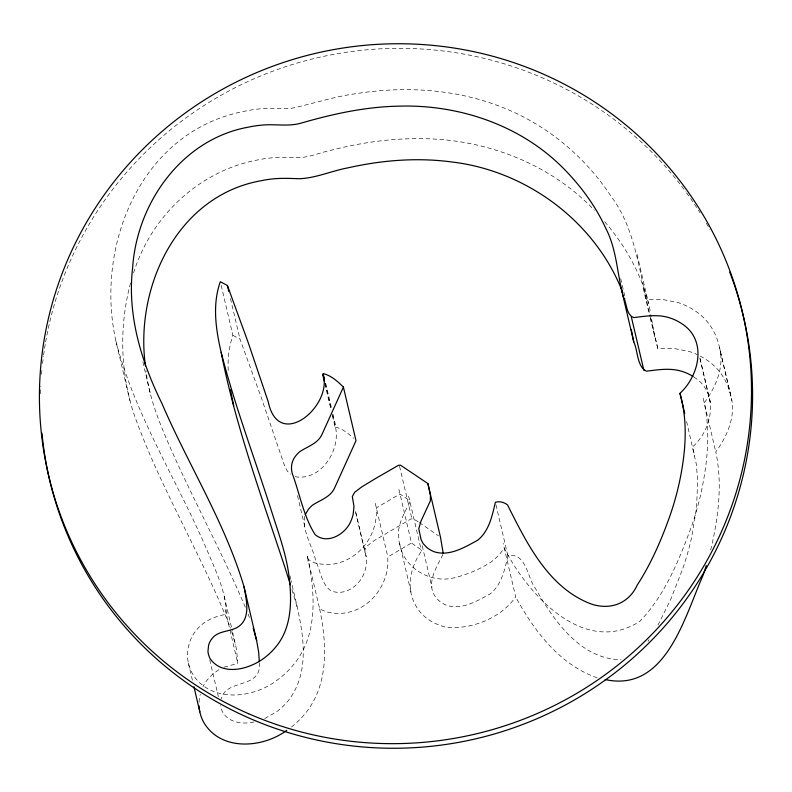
<?xml version="1.0" encoding="UTF-8"?>
<svg xmlns="http://www.w3.org/2000/svg" width="792" height="792" viewBox="0 0 792 792"><rect width="100%" height="100%" fill="white"/><g stroke="black" fill="none" stroke-linecap="round" stroke-linejoin="round"><path stroke-width="0.59" stroke-dasharray="3.96 2.97" d="M224.027 667.22L237.788 663.31L236.6 649.826L232.6 632.056M259.33 662.805C261.548 686.169 234.967 680.249 224.275 692.604A17.503 17.177 -13.2 0 0 221.156 699.039M295.149 476.695C320.621 481.368 340.471 450.638 335.61 427.64L332.531 414.533M304.663 516.384C302.287 531.877 312.543 546.292 315.79 561.003C320.364 570.666 321.423 583.704 330.571 590.545C343.787 596.673 358.875 586.397 363.775 573.943A36.779 36.076 -13.2 0 0 365.746 567.913L366.557 561.954L366.151 556.529L355.539 511.256M130.551 282.972C119.374 324.938 120.127 370.23 133.155 411.701C159.182 486.625 201.772 554.43 230.551 628.214M442.946 554.43C435.372 569.547 423.423 587.466 439.728 601.385A30.106 29.532 -13.2 0 0 446.807 605.375C461.934 610.266 477.259 600.88 490.149 593.921C501.583 584.922 504.841 569.309 507.929 555.905C526.145 551.559 527.551 578.586 535.362 588.288C553.648 620.225 580.16 659.182 621.027 659.736M221.166 285.318L232.898 335.353C228.819 347.163 227.373 359.835 228.383 372.28M133.61 272.854C151.005 216.582 198.752 171.181 257.014 160.073A124.334 121.968 -13.2 0 1 272.29 157.796C281.427 156.965 290.605 157.341 299.752 157.628C310.622 156.994 320.8 152.371 331.373 150.173C361.162 142.58 391.862 138.155 422.641 138.669C486.189 139.313 550.282 163.786 594.366 210.286M398.921 489.387L411.493 543.005L421.195 549.717L421.473 551.044C410.325 567.418 405.494 587.921 415.879 605.85C422.225 617.394 434.481 624.878 447.203 627.373C472.527 629.303 500.92 618.047 515.691 596.881L503.118 543.272M657.934 625.205L670.477 599.96L682.724 568.814A298.346 292.664 -13.2 0 0 691.555 537.827L696.584 507.662L697.693 479.902L696.178 463.508L686.07 419.186M647.935 641.411L649.113 639.708M710.632 549.985A319.235 313.157 -13.2 0 0 712.483 542.223C718.859 512.691 722.195 481.704 715.77 451.885C727.244 436.234 736.303 415.79 730.897 396.158L719.403 347.143C716.146 331.759 707.068 317.968 693.475 309.83A65.716 64.459 -13.2 0 0 678.704 302.772L662.617 299.455L646.351 299.604C638.095 263.756 633.551 225.869 610.503 195.495C582.962 153.846 542.045 121.216 494.901 104.544C450.302 88.496 401.623 86.259 355.083 93.802C333.194 96.772 312.226 104.019 290.694 108.474C280.734 108.712 270.735 107.732 260.796 108.781A124.334 121.968 -13.2 0 0 245.52 111.058C141.224 130.373 94.575 245.411 115.909 341.065L129.928 400.663M335.61 427.64L335.996 427.254C342.748 428.868 348.619 433.709 353.628 438.372M218.869 669.745L212.593 674.249L207.227 679.922A38.966 38.224 -13.2 0 0 203.029 686.674M307.326 556.36L319.631 608.82C336.333 617.968 357.915 612.889 371.151 599.92A53.074 52.064 -13.2 0 0 380.348 588.298A57.648 56.549 -13.2 0 0 384.773 578.823A58.341 57.232 -13.2 0 0 386.664 572.408L387.763 565.864L387.842 556.934L411.493 543.005M264.706 718.572L276.745 711.652A64.825 63.588 -13.2 0 0 289.516 699.138C314.444 664.33 299.475 618.206 291.07 580.556M418.275 521.809L413.127 518.79L411.058 518.909L374.368 540.49L367.221 545.896L365.231 548.757L364.904 551.588L366.151 556.529M254.064 721.977C243.144 724.502 229.086 722.888 222.809 712.404A17.632 17.295 -13.2 0 1 220.612 705.632M650.163 317.839L657.845 348.619L674.111 348.47L690.208 351.787A65.716 64.459 -13.2 0 1 697.316 354.618M597.148 677.774C559.954 664.854 534.719 631.521 516.374 598.257L515.691 596.881M115.909 341.065C135.115 416.097 178.259 482.08 208.217 552.915C216.464 572.487 226.284 592.594 226.294 614.295C214.672 616.295 203 621.215 195.733 630.907A38.966 38.224 -13.2 0 0 189.971 641.362L188.783 645.282A39.541 38.788 -13.2 0 0 188.338 662.874A39.085 38.333 -13.2 0 0 192.575 673.923C210.642 703.553 254.004 698.663 278.071 679.447A86.387 84.744 -13.2 0 0 295.089 662.765C316.671 635.036 315.285 597.297 309.118 564.548C304.87 554.479 313.137 563.944 317.236 563.34C322.443 564.538 327.819 564.765 333.115 564.082C343.065 562.597 352.361 557.796 359.647 550.905A53.074 52.064 -13.2 0 0 368.854 539.283A57.648 56.549 -13.2 0 0 373.279 529.808A58.341 57.232 -13.2 0 0 375.161 523.393L376.259 516.849L376.349 507.919L377.863 506.959L400 493.99L409.692 500.702L409.979 502.029C403.544 514.562 395.06 528.611 399.584 543.302L411.078 592.317M232.898 335.353L239.976 339.075L260.954 396.693L284.288 464.953L287.367 471.26L290.644 474.19M419.285 522.512L438.471 535.798M693.881 377.061C719.621 392.763 712.503 429.452 692.535 446.935L694.732 456.113M604.672 221.691C627.115 247.846 644.351 279.21 650.678 313.315M245.322 607.216C223.641 556.192 197.356 507.296 174.398 456.855C162.073 429.224 149.46 400.97 145.995 370.607M248.114 614.077L249.43 617.532M231.66 631.432L235.679 645.203M291.931 589.486L297.782 609.147M730.897 396.158C727.64 380.774 718.562 366.983 704.969 358.845A65.716 64.459 -13.2 0 0 700.257 356.083M399.584 543.302C403.227 567.587 429.838 583.417 453.153 578.031C466.607 574.873 479.675 569.438 491.248 561.865C495.416 558.845 499.089 555.172 502.108 551.004C503.059 550.173 504.197 546.025 504.88 549.242C528.115 594.891 584.447 656.974 639.768 621.373C665.122 595.079 679.021 560.083 691.555 526.343A319.235 313.157 -13.2 0 0 700.989 493.208C707.365 463.676 710.691 432.689 704.276 402.871C715.75 387.219 724.809 366.775 719.403 347.143M720.413 351.638L731.907 400.653M700.069 358.746L710.127 401.633M699.861 357.984L710.761 404.455M703.197 398.277L715.77 451.885M637.006 254.163L648.499 303.178M645.272 295.01L650.282 316.345M650.559 317.533L657.845 348.619M643.154 287.951L649.876 316.642M620.681 278.576L625.433 298.832M495.911 504.682L507.929 555.905M422.225 545.817L432.006 587.516M408.623 496.099L421.473 551.044M399.554 466.221L411.85 518.631M375.269 503.326L387.842 556.934M325.661 383.17L331.531 408.187M332.927 414.147L335.996 427.254M355.43 511.464L365.211 553.163M325.264 383.556L331.412 409.771M324.819 383.457L330.967 409.662M332.363 415.622L335.432 428.719M297.515 495.614L305.068 527.779M307.534 556.499L308.335 559.944M230.472 298.574L239.976 339.075M289.951 575.784L290.793 579.358M224.185 596.188L232.313 630.858M225.215 609.701L237.788 663.31M142.857 361.825L150.678 395.178M209.722 659.776L218.384 696.703M188.338 662.874L192.545 680.813M654.647 336.966L650.846 314.474M319.631 608.82C326.7 642.926 329.135 682.635 306.583 711.78A86.387 84.744 -13.2 0 1 291.367 727.086M40.58 393.683A356.4 349.609 -13.2 0 1 40.818 386.367M41.55 374.329A356.4 349.609 -13.2 0 1 41.956 369.517M42.57 363.508A356.4 349.609 -13.2 0 1 43.441 356.311M43.6 355.113A356.4 349.609 -13.2 0 1 45.223 344.381M45.629 342.005A356.4 349.609 -13.2 0 1 316.741 57.915A356.4 349.609 -13.2 0 1 685.872 191.911M686.585 192.882A356.4 349.609 -13.2 0 1 700.108 212.88M706.345 223.225A356.4 349.609 -13.2 0 1 709.899 229.512M199.059 702.306A39.541 38.788 -13.2 0 1 200.277 694.297"/><path stroke-width="1.19" d="M443.173 553.093L440.491 537.194L427.918 483.585L400.554 465.181L398.485 465.3L375.408 478.606L361.796 486.882L354.648 492.287L352.321 496.534L353.984 506.454L353.173 514.295A36.779 36.076 -13.2 0 1 351.202 520.334C346.371 533.739 327.363 545.322 315.058 534.541C303.544 516.325 299.861 494.168 292.486 474.17C290.476 468.042 291.456 461.023 295.624 456.014A27.106 26.591 -13.2 0 1 299.871 451.598C307.652 446.401 317.919 443.629 322.067 434.254L343.411 387.1C337.818 381.506 331.254 375.606 323.423 373.636L323.037 374.032C333.066 405.969 278.616 451.905 268.221 401.742L248.381 343.084L227.393 285.466L220.325 281.744C212.167 304.534 215.83 329.353 221.156 352.331C235.63 426.274 261.796 497.049 285.268 568.409L290.456 584.803M305.257 514.671L308.197 509.622A27.106 26.591 -13.2 0 1 312.444 505.207C320.225 500.009 330.492 497.237 334.64 487.862L355.994 440.708L343.411 387.1M684.714 413.582L679.962 393.327C699.95 375.012 707.474 338.798 680.546 322.918A44.312 43.461 -13.2 0 0 670.577 318.156C658.706 313.949 645.985 316.087 633.877 317.582C626.027 315.097 626.888 302.98 623.413 296.911C617.018 274.171 616.938 249.797 605.831 228.423C595.822 206.544 581.447 186.863 564.696 169.666C522.077 125.72 459.895 104.405 399.326 106.148C366.062 106.702 333.323 113.8 301.485 123.017C288.427 126.958 274.774 123.681 261.449 125.176A103.049 101.079 -13.2 0 0 248.777 127.076C182.279 138.838 136.947 202.574 132.64 267.617C127.047 314.77 141.154 361.34 161.825 403.247C188.239 464.795 224.948 522.393 244.055 586.882L256.628 640.49L258.687 652.321L259.301 661.577M286.773 730.343C262.855 748.113 221.315 751.459 204.069 722.938A39.085 38.333 -13.2 0 1 199.832 711.889L193.951 686.793M605.138 679.536C665.884 692.921 684.565 616.75 703.048 575.358A319.235 313.157 -13.2 0 0 706.276 565.488M621.176 288.268L633.748 341.877C637.996 350.628 636.768 366.399 646.45 371.191C658.568 369.696 671.279 367.557 683.149 371.765A44.312 43.461 -13.2 0 1 693.119 376.527M622.086 290.793C594.376 220.978 526.096 170.725 451.846 161.974C417.196 157.331 381.863 160.192 347.856 167.864C331.749 170.884 316.374 177.893 299.901 178.725C291.278 178.497 282.625 178.012 274.022 178.784A103.049 101.079 -13.2 0 0 261.35 180.685C177.111 195.495 134.571 287.219 145.441 365.934M253.212 628.135L256.628 640.49M221.156 352.331C235.204 407.415 255.598 460.637 272.686 514.79C279.546 536.154 287.268 557.489 289.427 579.982C291.872 602.217 291.347 627.096 276.933 645.529A64.825 63.588 -13.2 0 1 264.172 658.033C249.599 669.181 222.671 676.576 210.236 658.796A17.632 17.295 -13.2 0 1 207.969 651.113L208.583 645.431A17.503 17.177 -13.2 0 1 211.702 638.995C217.602 630.709 228.848 631.966 236.996 627.571C251.361 619.413 246.411 600.059 244.055 586.882M679.962 393.327C688.486 422.978 685.456 454.489 678.972 484.219A298.346 292.664 -13.2 0 1 670.151 515.206C661.577 539.58 651.212 563.518 637.124 585.248C628.769 603.583 610.196 610.444 591.188 603.989C548.391 587.852 526.769 543.154 507.533 504.93C504.365 502.306 499.287 500.9 495.356 502.296C492.258 515.701 489.01 531.313 477.576 540.302C464.686 547.272 449.351 556.657 434.234 551.767A30.106 29.532 -13.2 0 1 427.155 547.777L423.126 543.609L421.057 539.491L418.76 528.581L420.998 521.116L430.373 500.811L430.402 495.396L427.918 483.585M631.313 316.78L643.886 370.389M323.037 374.032L324.433 379.982M322.859 375.111L324.255 381.071M227.393 285.466L228.799 291.426M233.729 405.94L230.413 389.654M633.748 341.877L631.283 329.442M729.719 272.102A356.4 349.609 -13.2 0 1 476.299 738.688A356.4 349.609 -13.2 0 1 41.986 433.254M199.841 711.889A39.541 38.788 -13.2 0 1 199.069 705.939M248.648 713.75A356.4 349.609 -13.2 0 0 749.777 356.291A356.4 349.609 -13.2 0 0 187.961 111.068A356.4 349.609 -13.2 0 0 248.648 713.75"/></g></svg>
